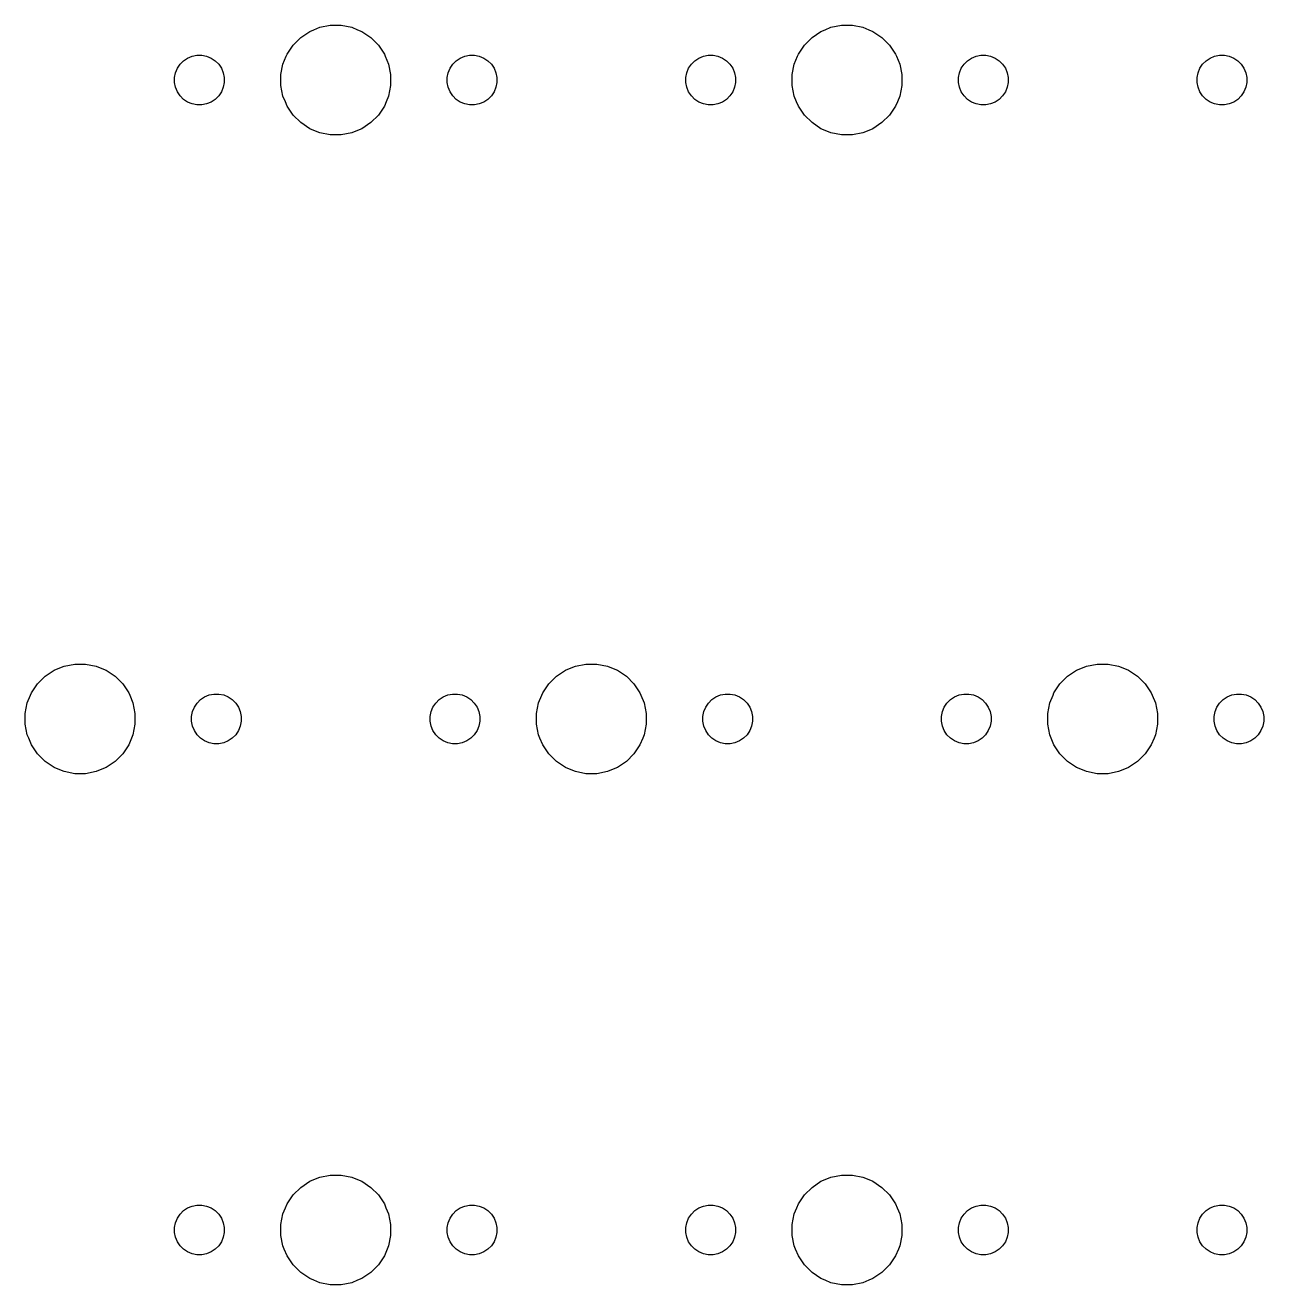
# Model space of a CAD drawing. Extents: x -9 to 373, y -109 to 13.
# Drawn here: x 97.97 to 144.12, y -44.91 to 2.04 of the extents above; entities that cross this region are included whole.
import ezdxf

# ---------------------------------------------------------------- set-up
doc = ezdxf.new("R2010")
doc.units = 0
doc.layers.add('BLACK', color=7, linetype='CONTINUOUS')

msp = doc.modelspace()

# ---------------------------------------------------------------- linework, layer by layer
at = {"layer": 'BLACK', "linetype": 'CONTINUOUS'}
for p, q in [((108.723, 1.87602), (108.941, 1.96632)), ((108.941, 1.96632), (109.336, 2.0449)), ((109.336, 2.0449), (109.739, 2.0449)), ((109.739, 2.0449), (110.134, 1.96632)), ((110.134, 1.96632), (110.352, 1.87602)), ((127.773, 1.87602), (127.991, 1.96632)), ((127.991, 1.96632), (128.386, 2.0449)), ((128.386, 2.0449), (128.789, 2.0449)), ((128.789, 2.0449), (129.184, 1.96632)), ((129.184, 1.96632), (129.402, 1.87602)), ((107.949, 1.30355), (108.234, 1.58838)), ((108.234, 1.58838), (108.569, 1.81217)), ((108.569, 1.81217), (108.723, 1.87602)), ((110.352, 1.87602), (110.506, 1.81217)), ((110.506, 1.81217), (110.841, 1.58838)), ((110.841, 1.58838), (111.126, 1.30355)), ((126.999, 1.30355), (127.284, 1.58838)), ((127.284, 1.58838), (127.619, 1.81217)), ((127.619, 1.81217), (127.773, 1.87602)), ((129.402, 1.87602), (129.556, 1.81217)), ((129.556, 1.81217), (129.891, 1.58838)), ((129.891, 1.58838), (130.176, 1.30355)), ((107.693, 0.890414), (107.725, 0.968623)), ((107.725, 0.968623), (107.949, 1.30355)), ((111.126, 1.30355), (111.35, 0.968623)), ((111.35, 0.968623), (111.382, 0.890414)), ((126.743, 0.890414), (126.775, 0.968623)), ((126.775, 0.968623), (126.999, 1.30355)), ((130.176, 1.30355), (130.4, 0.968623)), ((130.4, 0.968623), (130.432, 0.890414)), ((103.637, 0.438626), (103.738, 0.590291)), ((103.738, 0.590291), (103.867, 0.719272)), ((103.867, 0.719272), (104.019, 0.820611)), ((104.019, 0.820611), (104.187, 0.890415)), ((104.187, 0.890415), (104.366, 0.926)), ((104.366, 0.926), (104.549, 0.926)), ((104.549, 0.926), (104.728, 0.890415)), ((104.728, 0.890415), (104.896, 0.820611)), ((104.896, 0.820611), (105.048, 0.719272)), ((105.048, 0.719272), (105.177, 0.590291)), ((105.177, 0.590291), (105.278, 0.438626)), ((107.493, 0.201406), (107.571, 0.596474)), ((107.571, 0.596474), (107.693, 0.890414)), ((111.382, 0.890414), (111.504, 0.596474)), ((111.504, 0.596474), (111.582, 0.201406)), ((113.797, 0.438626), (113.898, 0.590291)), ((113.898, 0.590291), (114.027, 0.719272)), ((114.027, 0.719272), (114.179, 0.820611)), ((114.179, 0.820611), (114.347, 0.890415)), ((114.347, 0.890415), (114.526, 0.926)), ((114.526, 0.926), (114.709, 0.926)), ((114.709, 0.926), (114.888, 0.890415)), ((114.888, 0.890415), (115.056, 0.820611)), ((115.056, 0.820611), (115.208, 0.719272)), ((115.208, 0.719272), (115.337, 0.590291)), ((115.337, 0.590291), (115.438, 0.438626)), ((122.687, 0.438626), (122.788, 0.590291)), ((122.788, 0.590291), (122.917, 0.719272)), ((122.917, 0.719272), (123.069, 0.820611)), ((123.069, 0.820611), (123.237, 0.890415)), ((123.237, 0.890415), (123.416, 0.926)), ((123.416, 0.926), (123.599, 0.926)), ((123.599, 0.926), (123.778, 0.890415)), ((123.778, 0.890415), (123.946, 0.820611)), ((123.946, 0.820611), (124.098, 0.719272)), ((124.098, 0.719272), (124.227, 0.590291)), ((124.227, 0.590291), (124.328, 0.438626)), ((126.543, 0.201406), (126.621, 0.596474)), ((126.621, 0.596474), (126.743, 0.890414)), ((130.432, 0.890414), (130.554, 0.596474)), ((130.554, 0.596474), (130.632, 0.201406)), ((132.847, 0.438626), (132.948, 0.590291)), ((132.948, 0.590291), (133.077, 0.719272)), ((133.077, 0.719272), (133.229, 0.820611)), ((133.229, 0.820611), (133.397, 0.890415)), ((133.397, 0.890415), (133.576, 0.926)), ((133.576, 0.926), (133.759, 0.926)), ((133.759, 0.926), (133.938, 0.890415)), ((133.938, 0.890415), (134.106, 0.820611)), ((134.106, 0.820611), (134.258, 0.719272)), ((134.258, 0.719272), (134.387, 0.590291)), ((134.387, 0.590291), (134.488, 0.438626)), ((141.737, 0.438626), (141.838, 0.590291)), ((141.838, 0.590291), (141.967, 0.719272)), ((141.967, 0.719272), (142.119, 0.820611)), ((142.119, 0.820611), (142.287, 0.890415)), ((142.287, 0.890415), (142.466, 0.926)), ((142.466, 0.926), (142.649, 0.926)), ((142.649, 0.926), (142.828, 0.890415)), ((142.828, 0.890415), (142.996, 0.820611)), ((142.996, 0.820611), (143.148, 0.719272)), ((143.148, 0.719272), (143.277, 0.590291)), ((143.277, 0.590291), (143.378, 0.438626)), ((103.531, 0.091203), (103.567, 0.270104)), ((103.531, -0.091203), (103.531, 0.091203)), ((103.567, 0.270104), (103.637, 0.438626)), ((105.278, 0.438626), (105.348, 0.270104)), ((105.348, 0.270104), (105.383, 0.091203)), ((105.383, 0.091203), (105.383, -0.091203)), ((107.493, -0.201406), (107.493, 0.201406)), ((111.582, 0.201406), (111.582, -0.201406)), ((113.691, 0.091203), (113.727, 0.270104)), ((113.691, -0.091203), (113.691, 0.091203)), ((113.727, 0.270104), (113.797, 0.438626)), ((115.438, 0.438626), (115.508, 0.270104)), ((115.508, 0.270104), (115.543, 0.091203)), ((115.543, 0.091203), (115.543, -0.091203)), ((122.581, 0.091203), (122.617, 0.270104)), ((122.581, -0.091203), (122.581, 0.091203)), ((122.617, 0.270104), (122.687, 0.438626)), ((124.328, 0.438626), (124.398, 0.270104)), ((124.398, 0.270104), (124.433, 0.091203)), ((124.433, 0.091203), (124.433, -0.091203)), ((126.543, -0.201406), (126.543, 0.201406)), ((130.632, 0.201406), (130.632, -0.201406)), ((132.742, 0.091203), (132.777, 0.270104)), ((132.742, -0.091203), (132.742, 0.091203)), ((132.777, 0.270104), (132.847, 0.438626)), ((134.488, 0.438626), (134.558, 0.270104)), ((134.558, 0.270104), (134.594, 0.091203)), ((134.594, 0.091203), (134.594, -0.091203)), ((141.631, 0.091203), (141.667, 0.270104)), ((141.631, -0.091203), (141.631, 0.091203)), ((141.667, 0.270104), (141.737, 0.438626)), ((143.378, 0.438626), (143.448, 0.270104)), ((143.448, 0.270104), (143.483, 0.091203)), ((143.483, 0.091203), (143.483, -0.091203)), ((103.567, -0.270104), (103.531, -0.091203)), ((103.637, -0.438626), (103.567, -0.270104)), ((103.738, -0.590291), (103.637, -0.438626)), ((105.278, -0.438626), (105.177, -0.590291)), ((105.348, -0.270104), (105.278, -0.438626)), ((105.383, -0.091203), (105.348, -0.270104)), ((107.571, -0.596474), (107.493, -0.201406)), ((111.582, -0.201406), (111.504, -0.596474)), ((113.727, -0.270104), (113.691, -0.091203)), ((113.797, -0.438626), (113.727, -0.270104)), ((113.898, -0.590291), (113.797, -0.438626)), ((115.438, -0.438626), (115.337, -0.590291)), ((115.508, -0.270104), (115.438, -0.438626)), ((115.543, -0.091203), (115.508, -0.270104)), ((122.617, -0.270104), (122.581, -0.091203)), ((122.687, -0.438626), (122.617, -0.270104)), ((122.788, -0.590291), (122.687, -0.438626)), ((124.328, -0.438626), (124.227, -0.590291)), ((124.398, -0.270104), (124.328, -0.438626)), ((124.433, -0.091203), (124.398, -0.270104)), ((126.621, -0.596474), (126.543, -0.201406)), ((130.632, -0.201406), (130.554, -0.596474)), ((132.777, -0.270104), (132.742, -0.091203)), ((132.847, -0.438626), (132.777, -0.270104)), ((132.948, -0.590291), (132.847, -0.438626)), ((134.488, -0.438626), (134.387, -0.590291)), ((134.558, -0.270104), (134.488, -0.438626)), ((134.594, -0.091203), (134.558, -0.270104)), ((141.667, -0.270104), (141.631, -0.091203)), ((141.737, -0.438626), (141.667, -0.270104)), ((141.838, -0.590291), (141.737, -0.438626)), ((143.378, -0.438626), (143.277, -0.590291)), ((143.448, -0.270104), (143.378, -0.438626)), ((143.483, -0.091203), (143.448, -0.270104)), ((103.867, -0.719272), (103.738, -0.590291)), ((104.019, -0.820611), (103.867, -0.719272)), ((104.187, -0.890415), (104.019, -0.820611)), ((104.366, -0.926), (104.187, -0.890415)), ((104.549, -0.926), (104.366, -0.926)), ((104.728, -0.890415), (104.549, -0.926)), ((104.896, -0.820611), (104.728, -0.890415)), ((105.048, -0.719272), (104.896, -0.820611)), ((105.177, -0.590291), (105.048, -0.719272)), ((107.661, -0.814474), (107.571, -0.596474)), ((107.725, -0.968623), (107.661, -0.814474)), ((111.414, -0.814474), (111.35, -0.968623)), ((111.504, -0.596474), (111.414, -0.814474)), ((114.027, -0.719272), (113.898, -0.590291)), ((114.179, -0.820611), (114.027, -0.719272)), ((114.347, -0.890415), (114.179, -0.820611)), ((114.526, -0.926), (114.347, -0.890415)), ((114.709, -0.926), (114.526, -0.926)), ((114.888, -0.890415), (114.709, -0.926)), ((115.056, -0.820611), (114.888, -0.890415)), ((115.208, -0.719272), (115.056, -0.820611)), ((115.337, -0.590291), (115.208, -0.719272)), ((122.917, -0.719272), (122.788, -0.590291)), ((123.069, -0.820611), (122.917, -0.719272)), ((123.237, -0.890415), (123.069, -0.820611)), ((123.416, -0.926), (123.237, -0.890415)), ((123.599, -0.926), (123.416, -0.926)), ((123.778, -0.890415), (123.599, -0.926)), ((123.946, -0.820611), (123.778, -0.890415)), ((124.098, -0.719272), (123.946, -0.820611)), ((124.227, -0.590291), (124.098, -0.719272)), ((126.711, -0.814474), (126.621, -0.596474)), ((126.775, -0.968623), (126.711, -0.814474)), ((130.464, -0.814474), (130.4, -0.968623)), ((130.554, -0.596474), (130.464, -0.814474)), ((133.077, -0.719272), (132.948, -0.590291)), ((133.229, -0.820611), (133.077, -0.719272)), ((133.397, -0.890415), (133.229, -0.820611)), ((133.576, -0.926), (133.397, -0.890415)), ((133.759, -0.926), (133.576, -0.926)), ((133.938, -0.890415), (133.759, -0.926)), ((134.106, -0.820611), (133.938, -0.890415)), ((134.258, -0.719272), (134.106, -0.820611)), ((134.387, -0.590291), (134.258, -0.719272)), ((141.967, -0.719272), (141.838, -0.590291)), ((142.119, -0.820611), (141.967, -0.719272)), ((142.287, -0.890415), (142.119, -0.820611)), ((142.466, -0.926), (142.287, -0.890415)), ((142.649, -0.926), (142.466, -0.926)), ((142.828, -0.890415), (142.649, -0.926)), ((142.996, -0.820611), (142.828, -0.890415)), ((143.148, -0.719272), (142.996, -0.820611)), ((143.277, -0.590291), (143.148, -0.719272)), ((107.949, -1.30355), (107.725, -0.968623)), ((108.234, -1.58838), (107.949, -1.30355)), ((111.126, -1.30355), (110.841, -1.58838)), ((111.35, -0.968623), (111.126, -1.30355)), ((126.999, -1.30355), (126.775, -0.968623)), ((127.284, -1.58838), (126.999, -1.30355)), ((130.176, -1.30355), (129.891, -1.58838)), ((130.4, -0.968623), (130.176, -1.30355)), ((108.569, -1.81217), (108.234, -1.58838)), ((108.723, -1.87602), (108.569, -1.81217)), ((108.941, -1.96632), (108.723, -1.87602)), ((110.352, -1.87602), (110.134, -1.96632)), ((110.506, -1.81217), (110.352, -1.87602)), ((110.841, -1.58838), (110.506, -1.81217)), ((127.619, -1.81217), (127.284, -1.58838)), ((127.773, -1.87602), (127.619, -1.81217)), ((127.991, -1.96632), (127.773, -1.87602)), ((129.402, -1.87602), (129.184, -1.96632)), ((129.556, -1.81217), (129.402, -1.87602)), ((129.891, -1.58838), (129.556, -1.81217)), ((109.336, -2.0449), (108.941, -1.96632)), ((109.739, -2.0449), (109.336, -2.0449)), ((110.134, -1.96632), (109.739, -2.0449)), ((128.386, -2.0449), (127.991, -1.96632)), ((128.789, -2.0449), (128.386, -2.0449)), ((129.184, -1.96632), (128.789, -2.0449)), ((98.709, -22.2241), (99.0439, -22.0003)), ((99.0439, -22.0003), (99.198, -21.9365)), ((99.198, -21.9365), (99.416, -21.8462)), ((99.416, -21.8462), (99.8111, -21.7676)), ((99.8111, -21.7676), (100.214, -21.7676)), ((100.214, -21.7676), (100.609, -21.8462)), ((100.609, -21.8462), (100.827, -21.9365)), ((100.827, -21.9365), (100.981, -22.0003)), ((100.981, -22.0003), (101.316, -22.2241)), ((117.759, -22.2241), (118.094, -22.0003)), ((118.094, -22.0003), (118.248, -21.9365)), ((118.248, -21.9365), (118.466, -21.8462)), ((118.466, -21.8462), (118.861, -21.7676)), ((118.861, -21.7676), (119.264, -21.7676)), ((119.264, -21.7676), (119.659, -21.8462)), ((119.659, -21.8462), (119.877, -21.9365)), ((119.877, -21.9365), (120.031, -22.0003)), ((120.031, -22.0003), (120.366, -22.2241)), ((136.809, -22.2241), (137.144, -22.0003)), ((137.144, -22.0003), (137.298, -21.9365)), ((137.298, -21.9365), (137.516, -21.8462)), ((137.516, -21.8462), (137.911, -21.7676)), ((137.911, -21.7676), (138.314, -21.7676)), ((138.314, -21.7676), (138.709, -21.8462)), ((138.709, -21.8462), (138.927, -21.9365)), ((138.927, -21.9365), (139.081, -22.0003)), ((139.081, -22.0003), (139.416, -22.2241)), ((98.2003, -22.8439), (98.4241, -22.509)), ((98.4241, -22.509), (98.709, -22.2241)), ((101.316, -22.2241), (101.601, -22.509)), ((101.601, -22.509), (101.825, -22.8439)), ((117.25, -22.8439), (117.474, -22.509)), ((117.474, -22.509), (117.759, -22.2241)), ((120.366, -22.2241), (120.651, -22.509)), ((120.651, -22.509), (120.875, -22.8439)), ((136.3, -22.8439), (136.524, -22.509)), ((136.524, -22.509), (136.809, -22.2241)), ((139.416, -22.2241), (139.701, -22.509)), ((139.701, -22.509), (139.925, -22.8439)), ((98.0462, -23.216), (98.1651, -22.929)), ((98.1651, -22.929), (98.2003, -22.8439)), ((101.825, -22.8439), (101.86, -22.929)), ((101.86, -22.929), (101.979, -23.216)), ((104.502, -23.0932), (104.654, -22.9919)), ((104.654, -22.9919), (104.822, -22.9221)), ((104.822, -22.9221), (105.001, -22.8865)), ((105.001, -22.8865), (105.184, -22.8865)), ((105.184, -22.8865), (105.363, -22.9221)), ((105.363, -22.9221), (105.531, -22.9919)), ((105.531, -22.9919), (105.683, -23.0932)), ((113.392, -23.0932), (113.544, -22.9919)), ((113.544, -22.9919), (113.712, -22.9221)), ((113.712, -22.9221), (113.891, -22.8865)), ((113.891, -22.8865), (114.074, -22.8865)), ((114.074, -22.8865), (114.253, -22.9221)), ((114.253, -22.9221), (114.421, -22.9919)), ((114.421, -22.9919), (114.573, -23.0932)), ((117.096, -23.216), (117.215, -22.929)), ((117.215, -22.929), (117.25, -22.8439)), ((120.875, -22.8439), (120.91, -22.929)), ((120.91, -22.929), (121.029, -23.216)), ((123.552, -23.0932), (123.704, -22.9919)), ((123.704, -22.9919), (123.872, -22.9221)), ((123.872, -22.9221), (124.051, -22.8865)), ((124.051, -22.8865), (124.234, -22.8865)), ((124.234, -22.8865), (124.413, -22.9221)), ((124.413, -22.9221), (124.581, -22.9919)), ((124.581, -22.9919), (124.733, -23.0932)), ((132.442, -23.0932), (132.594, -22.9919)), ((132.594, -22.9919), (132.762, -22.9221)), ((132.762, -22.9221), (132.941, -22.8865)), ((132.941, -22.8865), (133.124, -22.8865)), ((133.124, -22.8865), (133.303, -22.9221)), ((133.303, -22.9221), (133.471, -22.9919)), ((133.471, -22.9919), (133.623, -23.0932)), ((136.146, -23.216), (136.265, -22.929)), ((136.265, -22.929), (136.3, -22.8439)), ((139.925, -22.8439), (139.96, -22.929)), ((139.96, -22.929), (140.079, -23.216)), ((142.602, -23.0932), (142.754, -22.9919)), ((142.754, -22.9919), (142.922, -22.9221)), ((142.922, -22.9221), (143.101, -22.8865)), ((143.101, -22.8865), (143.284, -22.8865)), ((143.284, -22.8865), (143.463, -22.9221)), ((143.463, -22.9221), (143.631, -22.9919)), ((143.631, -22.9919), (143.783, -23.0932)), ((97.9676, -23.6111), (98.0462, -23.216)), ((101.979, -23.216), (102.057, -23.6111)), ((104.202, -23.5424), (104.272, -23.3739)), ((104.272, -23.3739), (104.373, -23.2222)), ((104.373, -23.2222), (104.502, -23.0932)), ((105.683, -23.0932), (105.812, -23.2222)), ((105.812, -23.2222), (105.913, -23.3739)), ((105.913, -23.3739), (105.983, -23.5424)), ((113.092, -23.5424), (113.162, -23.3739)), ((113.162, -23.3739), (113.263, -23.2222)), ((113.263, -23.2222), (113.392, -23.0932)), ((114.573, -23.0932), (114.702, -23.2222)), ((114.702, -23.2222), (114.803, -23.3739)), ((114.803, -23.3739), (114.873, -23.5424)), ((117.018, -23.6111), (117.096, -23.216)), ((121.029, -23.216), (121.107, -23.6111)), ((123.252, -23.5424), (123.322, -23.3739)), ((123.322, -23.3739), (123.423, -23.2222)), ((123.423, -23.2222), (123.552, -23.0932)), ((124.733, -23.0932), (124.862, -23.2222)), ((124.862, -23.2222), (124.963, -23.3739)), ((124.963, -23.3739), (125.033, -23.5424)), ((132.142, -23.5424), (132.212, -23.3739)), ((132.212, -23.3739), (132.313, -23.2222)), ((132.313, -23.2222), (132.442, -23.0932)), ((133.623, -23.0932), (133.752, -23.2222)), ((133.752, -23.2222), (133.853, -23.3739)), ((133.853, -23.3739), (133.923, -23.5424)), ((136.068, -23.6111), (136.146, -23.216)), ((140.079, -23.216), (140.157, -23.6111)), ((142.302, -23.5424), (142.372, -23.3739)), ((142.372, -23.3739), (142.473, -23.2222)), ((142.473, -23.2222), (142.602, -23.0932)), ((143.783, -23.0932), (143.912, -23.2222)), ((143.912, -23.2222), (144.013, -23.3739)), ((144.013, -23.3739), (144.083, -23.5424)), ((97.9676, -24.0139), (97.9676, -23.6111)), ((102.057, -23.6111), (102.057, -24.0139)), ((104.166, -23.7213), (104.202, -23.5424)), ((104.166, -23.9037), (104.166, -23.7213)), ((104.202, -24.0826), (104.166, -23.9037)), ((105.983, -23.5424), (106.018, -23.7213)), ((106.018, -23.9037), (105.983, -24.0826)), ((106.018, -23.7213), (106.018, -23.9037)), ((113.056, -23.7213), (113.092, -23.5424)), ((113.056, -23.9037), (113.056, -23.7213)), ((113.092, -24.0826), (113.056, -23.9037)), ((114.873, -23.5424), (114.908, -23.7213)), ((114.908, -23.9037), (114.873, -24.0826)), ((114.908, -23.7213), (114.908, -23.9037)), ((117.018, -24.0139), (117.018, -23.6111)), ((121.107, -23.6111), (121.107, -24.0139)), ((123.216, -23.7213), (123.252, -23.5424)), ((123.216, -23.9037), (123.216, -23.7213)), ((123.252, -24.0826), (123.216, -23.9037)), ((125.033, -23.5424), (125.069, -23.7213)), ((125.069, -23.9037), (125.033, -24.0826)), ((125.069, -23.7213), (125.069, -23.9037)), ((132.106, -23.7213), (132.142, -23.5424)), ((132.106, -23.9037), (132.106, -23.7213)), ((132.142, -24.0826), (132.106, -23.9037)), ((133.923, -23.5424), (133.958, -23.7213)), ((133.958, -23.9037), (133.923, -24.0826)), ((133.958, -23.7213), (133.958, -23.9037)), ((136.068, -24.0139), (136.068, -23.6111)), ((140.157, -23.6111), (140.157, -24.0139)), ((142.267, -23.7213), (142.302, -23.5424)), ((142.267, -23.9037), (142.267, -23.7213)), ((142.302, -24.0826), (142.267, -23.9037)), ((144.083, -23.5424), (144.118, -23.7213)), ((144.118, -23.9037), (144.083, -24.0826)), ((144.118, -23.7213), (144.118, -23.9037)), ((98.0462, -24.409), (97.9676, -24.0139)), ((98.097, -24.5318), (98.0462, -24.409)), ((101.979, -24.409), (101.928, -24.5318)), ((102.057, -24.0139), (101.979, -24.409)), ((104.272, -24.2511), (104.202, -24.0826)), ((104.373, -24.4028), (104.272, -24.2511)), ((104.502, -24.5318), (104.373, -24.4028)), ((105.812, -24.4028), (105.683, -24.5318)), ((105.913, -24.2511), (105.812, -24.4028)), ((105.983, -24.0826), (105.913, -24.2511)), ((113.162, -24.2511), (113.092, -24.0826)), ((113.263, -24.4028), (113.162, -24.2511)), ((113.392, -24.5318), (113.263, -24.4028)), ((114.702, -24.4028), (114.573, -24.5318)), ((114.803, -24.2511), (114.702, -24.4028)), ((114.873, -24.0826), (114.803, -24.2511)), ((117.096, -24.409), (117.018, -24.0139)), ((117.147, -24.5318), (117.096, -24.409)), ((121.029, -24.409), (120.978, -24.5318)), ((121.107, -24.0139), (121.029, -24.409)), ((123.322, -24.2511), (123.252, -24.0826)), ((123.423, -24.4028), (123.322, -24.2511)), ((123.552, -24.5318), (123.423, -24.4028)), ((124.862, -24.4028), (124.733, -24.5318)), ((124.963, -24.2511), (124.862, -24.4028)), ((125.033, -24.0826), (124.963, -24.2511)), ((132.212, -24.2511), (132.142, -24.0826)), ((132.313, -24.4028), (132.212, -24.2511)), ((132.442, -24.5318), (132.313, -24.4028)), ((133.752, -24.4028), (133.623, -24.5318)), ((133.853, -24.2511), (133.752, -24.4028)), ((133.923, -24.0826), (133.853, -24.2511)), ((136.146, -24.409), (136.068, -24.0139)), ((136.197, -24.5318), (136.146, -24.409)), ((140.079, -24.409), (140.028, -24.5318)), ((140.157, -24.0139), (140.079, -24.409)), ((142.372, -24.2511), (142.302, -24.0826)), ((142.473, -24.4028), (142.372, -24.2511)), ((142.602, -24.5318), (142.473, -24.4028)), ((143.912, -24.4028), (143.783, -24.5318)), ((144.013, -24.2511), (143.912, -24.4028)), ((144.083, -24.0826), (144.013, -24.2511)), ((98.2003, -24.7811), (98.097, -24.5318)), ((98.4241, -25.116), (98.2003, -24.7811)), ((101.825, -24.7811), (101.601, -25.116)), ((101.928, -24.5318), (101.825, -24.7811)), ((104.654, -24.6331), (104.502, -24.5318)), ((104.822, -24.7029), (104.654, -24.6331)), ((105.001, -24.7385), (104.822, -24.7029)), ((105.184, -24.7385), (105.001, -24.7385)), ((105.363, -24.7029), (105.184, -24.7385)), ((105.531, -24.6331), (105.363, -24.7029)), ((105.683, -24.5318), (105.531, -24.6331)), ((113.544, -24.6331), (113.392, -24.5318)), ((113.712, -24.7029), (113.544, -24.6331)), ((113.891, -24.7385), (113.712, -24.7029)), ((114.074, -24.7385), (113.891, -24.7385)), ((114.253, -24.7029), (114.074, -24.7385)), ((114.421, -24.6331), (114.253, -24.7029)), ((114.573, -24.5318), (114.421, -24.6331)), ((117.25, -24.7811), (117.147, -24.5318)), ((117.474, -25.116), (117.25, -24.7811)), ((120.875, -24.7811), (120.651, -25.116)), ((120.978, -24.5318), (120.875, -24.7811)), ((123.704, -24.6331), (123.552, -24.5318)), ((123.872, -24.7029), (123.704, -24.6331)), ((124.051, -24.7385), (123.872, -24.7029)), ((124.234, -24.7385), (124.051, -24.7385)), ((124.413, -24.7029), (124.234, -24.7385)), ((124.581, -24.6331), (124.413, -24.7029)), ((124.733, -24.5318), (124.581, -24.6331)), ((132.594, -24.6331), (132.442, -24.5318)), ((132.762, -24.7029), (132.594, -24.6331)), ((132.941, -24.7385), (132.762, -24.7029)), ((133.124, -24.7385), (132.941, -24.7385)), ((133.303, -24.7029), (133.124, -24.7385)), ((133.471, -24.6331), (133.303, -24.7029)), ((133.623, -24.5318), (133.471, -24.6331)), ((136.3, -24.7811), (136.197, -24.5318)), ((136.524, -25.116), (136.3, -24.7811)), ((139.925, -24.7811), (139.701, -25.116)), ((140.028, -24.5318), (139.925, -24.7811)), ((142.754, -24.6331), (142.602, -24.5318)), ((142.922, -24.7029), (142.754, -24.6331)), ((143.101, -24.7385), (142.922, -24.7029)), ((143.284, -24.7385), (143.101, -24.7385)), ((143.463, -24.7029), (143.284, -24.7385)), ((143.631, -24.6331), (143.463, -24.7029)), ((143.783, -24.5318), (143.631, -24.6331)), ((98.709, -25.4009), (98.4241, -25.116)), ((101.601, -25.116), (101.316, -25.4009)), ((117.759, -25.4009), (117.474, -25.116)), ((120.651, -25.116), (120.366, -25.4009)), ((136.809, -25.4009), (136.524, -25.116)), ((139.701, -25.116), (139.416, -25.4009)), ((99.0439, -25.6247), (98.709, -25.4009)), ((99.198, -25.6885), (99.0439, -25.6247)), ((99.416, -25.7788), (99.198, -25.6885)), ((99.8111, -25.8574), (99.416, -25.7788)), ((100.609, -25.7788), (100.214, -25.8574)), ((100.827, -25.6885), (100.609, -25.7788)), ((100.981, -25.6247), (100.827, -25.6885)), ((101.316, -25.4009), (100.981, -25.6247)), ((118.094, -25.6247), (117.759, -25.4009)), ((118.248, -25.6885), (118.094, -25.6247)), ((118.466, -25.7788), (118.248, -25.6885)), ((118.861, -25.8574), (118.466, -25.7788)), ((119.659, -25.7788), (119.264, -25.8574)), ((119.877, -25.6885), (119.659, -25.7788)), ((120.031, -25.6247), (119.877, -25.6885)), ((120.366, -25.4009), (120.031, -25.6247)), ((137.144, -25.6247), (136.809, -25.4009)), ((137.298, -25.6885), (137.144, -25.6247)), ((137.516, -25.7788), (137.298, -25.6885)), ((137.911, -25.8574), (137.516, -25.7788)), ((138.709, -25.7788), (138.314, -25.8574)), ((138.927, -25.6885), (138.709, -25.7788)), ((139.081, -25.6247), (138.927, -25.6885)), ((139.416, -25.4009), (139.081, -25.6247)), ((100.214, -25.8574), (99.8111, -25.8574)), ((119.264, -25.8574), (118.861, -25.8574)), ((138.314, -25.8574), (137.911, -25.8574)), ((108.941, -40.8962), (109.336, -40.8176)), ((109.336, -40.8176), (109.739, -40.8176)), ((109.739, -40.8176), (110.134, -40.8962)), ((127.991, -40.8962), (128.386, -40.8176)), ((128.386, -40.8176), (128.789, -40.8176)), ((128.789, -40.8176), (129.184, -40.8962)), ((107.949, -41.559), (108.234, -41.2741)), ((108.234, -41.2741), (108.569, -41.0503)), ((108.569, -41.0503), (108.723, -40.9865)), ((108.723, -40.9865), (108.941, -40.8962)), ((110.134, -40.8962), (110.352, -40.9865)), ((110.352, -40.9865), (110.506, -41.0503)), ((110.506, -41.0503), (110.841, -41.2741)), ((110.841, -41.2741), (111.126, -41.559)), ((126.999, -41.559), (127.284, -41.2741)), ((127.284, -41.2741), (127.619, -41.0503)), ((127.619, -41.0503), (127.773, -40.9865)), ((127.773, -40.9865), (127.991, -40.8962)), ((129.184, -40.8962), (129.402, -40.9865)), ((129.402, -40.9865), (129.556, -41.0503)), ((129.556, -41.0503), (129.891, -41.2741)), ((129.891, -41.2741), (130.176, -41.559)), ((107.725, -41.8939), (107.949, -41.559)), ((111.126, -41.559), (111.35, -41.8939)), ((126.775, -41.8939), (126.999, -41.559)), ((130.176, -41.559), (130.4, -41.8939)), ((103.738, -42.2722), (103.867, -42.1432)), ((103.867, -42.1432), (104.019, -42.0419)), ((104.019, -42.0419), (104.187, -41.9721)), ((104.187, -41.9721), (104.366, -41.9365)), ((104.366, -41.9365), (104.549, -41.9365)), ((104.549, -41.9365), (104.728, -41.9721)), ((104.728, -41.9721), (104.896, -42.0419)), ((104.896, -42.0419), (105.048, -42.1432)), ((105.048, -42.1432), (105.177, -42.2722)), ((107.571, -42.266), (107.666, -42.0379)), ((107.666, -42.0379), (107.725, -41.8939)), ((111.35, -41.8939), (111.409, -42.0379)), ((111.409, -42.0379), (111.504, -42.266)), ((113.898, -42.2722), (114.027, -42.1432)), ((114.027, -42.1432), (114.179, -42.0419)), ((114.179, -42.0419), (114.347, -41.9721)), ((114.347, -41.9721), (114.526, -41.9365)), ((114.526, -41.9365), (114.709, -41.9365)), ((114.709, -41.9365), (114.888, -41.9721)), ((114.888, -41.9721), (115.056, -42.0419)), ((115.056, -42.0419), (115.208, -42.1432)), ((115.208, -42.1432), (115.337, -42.2722)), ((122.788, -42.2722), (122.917, -42.1432)), ((122.917, -42.1432), (123.069, -42.0419)), ((123.069, -42.0419), (123.237, -41.9721)), ((123.237, -41.9721), (123.416, -41.9365)), ((123.416, -41.9365), (123.599, -41.9365)), ((123.599, -41.9365), (123.778, -41.9721)), ((123.778, -41.9721), (123.946, -42.0419)), ((123.946, -42.0419), (124.098, -42.1432)), ((124.098, -42.1432), (124.227, -42.2722)), ((126.621, -42.266), (126.716, -42.0379)), ((126.716, -42.0379), (126.775, -41.8939)), ((130.4, -41.8939), (130.459, -42.0379)), ((130.459, -42.0379), (130.554, -42.266)), ((132.948, -42.2722), (133.077, -42.1432)), ((133.077, -42.1432), (133.229, -42.0419)), ((133.229, -42.0419), (133.397, -41.9721)), ((133.397, -41.9721), (133.576, -41.9365)), ((133.576, -41.9365), (133.759, -41.9365)), ((133.759, -41.9365), (133.938, -41.9721)), ((133.938, -41.9721), (134.106, -42.0419)), ((134.106, -42.0419), (134.258, -42.1432)), ((134.258, -42.1432), (134.387, -42.2722)), ((141.838, -42.2722), (141.967, -42.1432)), ((141.967, -42.1432), (142.119, -42.0419)), ((142.119, -42.0419), (142.287, -41.9721)), ((142.287, -41.9721), (142.466, -41.9365)), ((142.466, -41.9365), (142.649, -41.9365)), ((142.649, -41.9365), (142.828, -41.9721)), ((142.828, -41.9721), (142.996, -42.0419)), ((142.996, -42.0419), (143.148, -42.1432)), ((143.148, -42.1432), (143.277, -42.2722)), ((103.531, -42.7713), (103.567, -42.5924)), ((103.567, -42.5924), (103.637, -42.4239)), ((103.637, -42.4239), (103.738, -42.2722)), ((105.177, -42.2722), (105.278, -42.4239)), ((105.278, -42.4239), (105.348, -42.5924)), ((105.348, -42.5924), (105.383, -42.7713)), ((107.493, -42.6611), (107.571, -42.266)), ((107.493, -43.0639), (107.493, -42.6611)), ((111.504, -42.266), (111.582, -42.6611)), ((111.582, -42.6611), (111.582, -43.0639)), ((113.691, -42.7713), (113.727, -42.5924)), ((113.727, -42.5924), (113.797, -42.4239)), ((113.797, -42.4239), (113.898, -42.2722)), ((115.337, -42.2722), (115.438, -42.4239)), ((115.438, -42.4239), (115.508, -42.5924)), ((115.508, -42.5924), (115.543, -42.7713)), ((122.581, -42.7713), (122.617, -42.5924)), ((122.617, -42.5924), (122.687, -42.4239)), ((122.687, -42.4239), (122.788, -42.2722)), ((124.227, -42.2722), (124.328, -42.4239)), ((124.328, -42.4239), (124.398, -42.5924)), ((124.398, -42.5924), (124.433, -42.7713)), ((126.543, -42.6611), (126.621, -42.266)), ((126.543, -43.0639), (126.543, -42.6611)), ((130.554, -42.266), (130.632, -42.6611)), ((130.632, -42.6611), (130.632, -43.0639)), ((132.742, -42.7713), (132.777, -42.5924)), ((132.777, -42.5924), (132.847, -42.4239)), ((132.847, -42.4239), (132.948, -42.2722)), ((134.387, -42.2722), (134.488, -42.4239)), ((134.488, -42.4239), (134.558, -42.5924)), ((134.558, -42.5924), (134.594, -42.7713)), ((141.631, -42.7713), (141.667, -42.5924)), ((141.667, -42.5924), (141.737, -42.4239)), ((141.737, -42.4239), (141.838, -42.2722)), ((143.277, -42.2722), (143.378, -42.4239)), ((143.378, -42.4239), (143.448, -42.5924)), ((143.448, -42.5924), (143.483, -42.7713)), ((103.531, -42.9537), (103.531, -42.7713)), ((103.567, -43.1326), (103.531, -42.9537)), ((103.637, -43.3011), (103.567, -43.1326)), ((105.348, -43.1326), (105.278, -43.3011)), ((105.383, -42.9537), (105.348, -43.1326)), ((105.383, -42.7713), (105.383, -42.9537)), ((107.571, -43.459), (107.493, -43.0639)), ((111.582, -43.0639), (111.504, -43.459)), ((113.691, -42.9537), (113.691, -42.7713)), ((113.727, -43.1326), (113.691, -42.9537)), ((113.797, -43.3011), (113.727, -43.1326)), ((115.508, -43.1326), (115.438, -43.3011)), ((115.543, -42.9537), (115.508, -43.1326)), ((115.543, -42.7713), (115.543, -42.9537)), ((122.581, -42.9537), (122.581, -42.7713)), ((122.617, -43.1326), (122.581, -42.9537)), ((122.687, -43.3011), (122.617, -43.1326)), ((124.398, -43.1326), (124.328, -43.3011)), ((124.433, -42.9537), (124.398, -43.1326)), ((124.433, -42.7713), (124.433, -42.9537)), ((126.621, -43.459), (126.543, -43.0639)), ((130.632, -43.0639), (130.554, -43.459)), ((132.742, -42.9537), (132.742, -42.7713)), ((132.777, -43.1326), (132.742, -42.9537)), ((132.847, -43.3011), (132.777, -43.1326)), ((134.558, -43.1326), (134.488, -43.3011)), ((134.594, -42.9537), (134.558, -43.1326)), ((134.594, -42.7713), (134.594, -42.9537)), ((141.631, -42.9537), (141.631, -42.7713)), ((141.667, -43.1326), (141.631, -42.9537)), ((141.737, -43.3011), (141.667, -43.1326)), ((143.448, -43.1326), (143.378, -43.3011)), ((143.483, -42.9537), (143.448, -43.1326)), ((143.483, -42.7713), (143.483, -42.9537)), ((103.738, -43.4528), (103.637, -43.3011)), ((103.867, -43.5818), (103.738, -43.4528)), ((104.019, -43.6831), (103.867, -43.5818)), ((105.048, -43.5818), (104.896, -43.6831)), ((105.177, -43.4528), (105.048, -43.5818)), ((105.278, -43.3011), (105.177, -43.4528)), ((107.622, -43.5818), (107.571, -43.459)), ((107.725, -43.8311), (107.622, -43.5818)), ((111.453, -43.5818), (111.35, -43.8311)), ((111.504, -43.459), (111.453, -43.5818)), ((113.898, -43.4528), (113.797, -43.3011)), ((114.027, -43.5818), (113.898, -43.4528)), ((114.179, -43.6831), (114.027, -43.5818)), ((115.208, -43.5818), (115.056, -43.6831)), ((115.337, -43.4528), (115.208, -43.5818)), ((115.438, -43.3011), (115.337, -43.4528)), ((122.788, -43.4528), (122.687, -43.3011)), ((122.917, -43.5818), (122.788, -43.4528)), ((123.069, -43.6831), (122.917, -43.5818)), ((124.098, -43.5818), (123.946, -43.6831)), ((124.227, -43.4528), (124.098, -43.5818)), ((124.328, -43.3011), (124.227, -43.4528)), ((126.672, -43.5818), (126.621, -43.459)), ((126.775, -43.8311), (126.672, -43.5818)), ((130.503, -43.5818), (130.4, -43.8311)), ((130.554, -43.459), (130.503, -43.5818)), ((132.948, -43.4528), (132.847, -43.3011)), ((133.077, -43.5818), (132.948, -43.4528)), ((133.229, -43.6831), (133.077, -43.5818)), ((134.258, -43.5818), (134.106, -43.6831)), ((134.387, -43.4528), (134.258, -43.5818)), ((134.488, -43.3011), (134.387, -43.4528)), ((141.838, -43.4528), (141.737, -43.3011)), ((141.967, -43.5818), (141.838, -43.4528)), ((142.119, -43.6831), (141.967, -43.5818)), ((143.148, -43.5818), (142.996, -43.6831)), ((143.277, -43.4528), (143.148, -43.5818)), ((143.378, -43.3011), (143.277, -43.4528)), ((104.187, -43.7529), (104.019, -43.6831)), ((104.366, -43.7885), (104.187, -43.7529)), ((104.549, -43.7885), (104.366, -43.7885)), ((104.728, -43.7529), (104.549, -43.7885)), ((104.896, -43.6831), (104.728, -43.7529)), ((107.949, -44.166), (107.725, -43.8311)), ((111.35, -43.8311), (111.126, -44.166)), ((114.347, -43.7529), (114.179, -43.6831)), ((114.526, -43.7885), (114.347, -43.7529)), ((114.709, -43.7885), (114.526, -43.7885)), ((114.888, -43.7529), (114.709, -43.7885)), ((115.056, -43.6831), (114.888, -43.7529)), ((123.237, -43.7529), (123.069, -43.6831)), ((123.416, -43.7885), (123.237, -43.7529)), ((123.599, -43.7885), (123.416, -43.7885)), ((123.778, -43.7529), (123.599, -43.7885)), ((123.946, -43.6831), (123.778, -43.7529)), ((126.999, -44.166), (126.775, -43.8311)), ((130.4, -43.8311), (130.176, -44.166)), ((133.397, -43.7529), (133.229, -43.6831)), ((133.576, -43.7885), (133.397, -43.7529)), ((133.759, -43.7885), (133.576, -43.7885)), ((133.938, -43.7529), (133.759, -43.7885)), ((134.106, -43.6831), (133.938, -43.7529)), ((142.287, -43.7529), (142.119, -43.6831)), ((142.466, -43.7885), (142.287, -43.7529)), ((142.649, -43.7885), (142.466, -43.7885)), ((142.828, -43.7529), (142.649, -43.7885)), ((142.996, -43.6831), (142.828, -43.7529)), ((108.234, -44.4509), (107.949, -44.166)), ((108.569, -44.6747), (108.234, -44.4509)), ((110.841, -44.4509), (110.506, -44.6747)), ((111.126, -44.166), (110.841, -44.4509)), ((127.284, -44.4509), (126.999, -44.166)), ((127.619, -44.6747), (127.284, -44.4509)), ((129.891, -44.4509), (129.556, -44.6747)), ((130.176, -44.166), (129.891, -44.4509)), ((108.723, -44.7385), (108.569, -44.6747)), ((108.941, -44.8288), (108.723, -44.7385)), ((109.336, -44.9074), (108.941, -44.8288)), ((109.739, -44.9074), (109.336, -44.9074)), ((110.134, -44.8288), (109.739, -44.9074)), ((110.352, -44.7385), (110.134, -44.8288)), ((110.506, -44.6747), (110.352, -44.7385)), ((127.773, -44.7385), (127.619, -44.6747)), ((127.991, -44.8288), (127.773, -44.7385)), ((128.386, -44.9074), (127.991, -44.8288)), ((128.789, -44.9074), (128.386, -44.9074)), ((129.184, -44.8288), (128.789, -44.9074)), ((129.402, -44.7385), (129.184, -44.8288)), ((129.556, -44.6747), (129.402, -44.7385))]:
    msp.add_line(p, q, dxfattribs=at)

doc.saveas('drawing.dxf')
